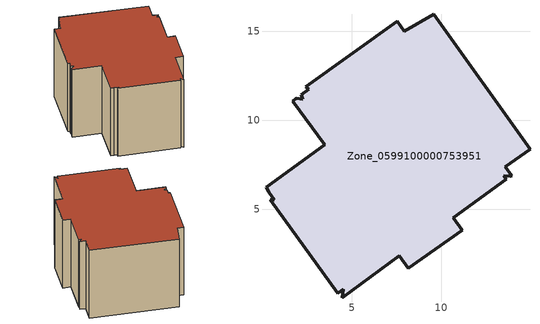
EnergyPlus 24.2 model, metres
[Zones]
Zone_0599100000753951
 floor ground (C_G): 10.68,4.53 11.18,3.83 8.16,1.69 7.67,2.38 4.45,0.04 4.52,0.51 4.19,0.28 0.4,5.55 0.63,5.54 0.37,5.94 0.33,6 0.17,6.23 3.46,8.61 1.68,11.07 1.88,11.23 2.23,11.17 2.15,11.43 2.56,11.74 2.41,11.88 7.54,15.56 7.94,14.98 9.61,15.94 15,8.38 13.6,7.39 13.96,6.89 13.9,6.84 13.53,6.88 13.67,6.68 z0
 wall outside (C_F): 11.18,3.83 10.68,4.53 13.67,6.68 13.53,6.88 13.9,6.84 13.96,6.89 13.6,7.39 15,8.38 9.61,15.94 7.94,14.98 7.54,15.56 2.41,11.88 2.56,11.74 2.15,11.43 2.23,11.17 1.88,11.23 1.68,11.07 3.46,8.61 0.17,6.23 0.33,6 0.37,5.94 0.63,5.54 0.4,5.55 4.19,0.28 4.52,0.51 4.45,0.04 7.67,2.38 8.16,1.69 11.18,3.83 z0:8.29
 roof outside (C_R): 7.67,2.38 8.16,1.69 11.18,3.83 10.68,4.53 13.67,6.68 13.53,6.88 13.9,6.84 13.96,6.89 13.6,7.39 15,8.38 9.61,15.94 7.94,14.98 7.54,15.56 2.41,11.88 2.56,11.74 2.15,11.43 2.23,11.17 1.88,11.23 1.68,11.07 3.46,8.61 0.17,6.23 0.33,6 0.37,5.94 0.63,5.54 0.4,5.55 4.19,0.28 4.52,0.51 4.45,0.04 z8.29
[BUILDING]
Pand.0599100000753951: North Axis=0; Terrain=City; Loads Convergence Tolerance Value=0.04; Temperature Convergence Tolerance Value=0.4; Solar Distribution=FullExterior; Maximum Number of Warmup Days=25; Minimum Number of Warmup Days=1
[Site:Location]
Rotterdam.The.Hague.AP_ZH_NLD Design_Conditions: Latitude=51.96; Longitude=4.45; Time Zone=1; Elevation=-4.5
[SITE:GROUNDTEMPERATURE:BUILDINGSURFACE]
18, 18, 18, 18, 18, 18, 18, 18, 18, 18, 18, 18
[MATERIAL] Thermal Absorptance=0.9; Solar Absorptance=0.7; Visible Absorptance=0.7
Name | Roughness | Thickness | Conductivity | Density | Specific Heat
G.D.2006-2014 | MediumSmooth | 0.15 | 0.06 | 540 | 1210
F.D.2006-2014 | Rough | 0.3 | 0.12 | 1920 | 840
R.D.2006-2014 | MediumRough | 0.2 | 0.08 | 1500 | 1000
[CONSTRUCTION]
C_G: G.D.2006-2014
C_F: F.D.2006-2014
C_R: R.D.2006-2014
[ZONE]
Zone_0599100000753951: Type=1; Multiplier=1; Ceiling Height=Autocalculate; Volume=Autocalculate; Floor Area=autocalculate; Part of Total Floor Area=Yes
[ZONEINFILTRATION:DESIGNFLOWRATE]
Infil_Zone_0599100000753951: Zone or ZoneList or Space or SpaceList=Zone_0599100000753951; Schedule=AlwaysOn; Design Flow Rate Calculation Method=Flow/Area; Flow Rate per Floor Area=0.0021; Constant Term Coefficient=1; Temperature Term Coefficient=0; Velocity Term Coefficient=0; Velocity Squared Term Coefficient=0
[HVACTEMPLATE:ZONE:IDEALLOADSAIRSYSTEM]
Zone_0599100000753951: Maximum Heating Supply Air Temperature=50; Minimum Cooling Supply Air Temperature=13; Maximum Heating Supply Air Humidity Ratio=0.0156; Minimum Cooling Supply Air Humidity Ratio=0.0077; Heating Limit=NoLimit; Cooling Limit=NoLimit; Dehumidification Control Type=ConstantSensibleHeatRatio; Cooling Sensible Heat Ratio=0.7; Dehumidification Setpoint=60; Humidification Control Type=None; Humidification Setpoint=30; Outdoor Air Method=None; Outdoor Air Flow Rate per Person=0.00944; Outdoor Air Flow Rate per Zone Floor Area=0; Outdoor Air Flow Rate per Zone=0; Demand Controlled Ventilation Type=None; Outdoor Air Economizer Type=NoEconomizer; Heat Recovery Type=None; Sensible Heat Recovery Effectiveness=0.7; Latent Heat Recovery Effectiveness=0.65
[ZONECONTROL:THERMOSTAT]
ThermostatControl_Zone_0599100000753951: Zone or ZoneList=Zone_0599100000753951; Control Type Schedule=DualSetpointControlType; Control 1=Thermostat_Zone_0599100000753951; Temperature Difference Between Cutout And Setpoint=0
[THERMOSTATSETPOINT:DUALSETPOINT]
Thermostat_Zone_0599100000753951: Heating Setpoint Temperature Schedule=HeatingSetpoint_Zone_0599100000753951; Cooling Setpoint Temperature Schedule=CoolingSetpoint_Zone_0599100000753951
[SCHEDULE:COMPACT]
HeatingSetpoint_Zone_0599100000753951: Through: 12/31, For: AllDays, Until: 24:00, 21
CoolingSetpoint_Zone_0599100000753951: Through: 12/31, For: AllDays, Until: 24:00, 24
DualSetpointControlType: Through: 12/31, For: AllDays, Until: 24:00, 4
AlwaysOn: Through: 12/31, For: AllDays, Until: 24:00, 1
